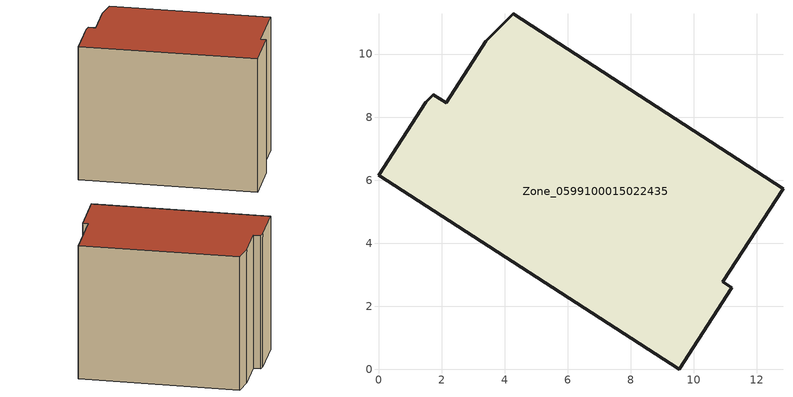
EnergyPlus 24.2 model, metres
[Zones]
Zone_0599100015022435
 floor ground (C_G): 2.14,8.45 3.41,10.4 4.28,11.28 12.83,5.74 10.92,2.78 11.21,2.59 9.54,0 0,6.16 1.5,8.47 1.73,8.71 z0.99
 wall outside (C_F): 0,6.16 9.54,0 11.21,2.59 10.92,2.78 12.83,5.74 4.28,11.28 3.41,10.4 2.14,8.45 1.73,8.71 1.5,8.47 0,6.16 z0.99:10.02
 roof outside (C_R): 4.28,11.28 3.41,10.4 2.14,8.45 1.73,8.71 1.5,8.47 0,6.16 9.54,0 11.21,2.59 10.92,2.78 12.83,5.74 z10.02
[BUILDING]
Pand.0599100015022435: North Axis=0; Terrain=City; Loads Convergence Tolerance Value=0.04; Temperature Convergence Tolerance Value=0.4; Solar Distribution=FullExterior; Maximum Number of Warmup Days=25; Minimum Number of Warmup Days=1
[Site:Location]
Rotterdam.The.Hague.AP_ZH_NLD Design_Conditions: Latitude=51.96; Longitude=4.45; Time Zone=1; Elevation=-4.5
[SITE:GROUNDTEMPERATURE:BUILDINGSURFACE]
18, 18, 18, 18, 18, 18, 18, 18, 18, 18, 18, 18
[MATERIAL] Thermal Absorptance=0.9; Solar Absorptance=0.7; Visible Absorptance=0.7
Name | Roughness | Thickness | Conductivity | Density | Specific Heat
G.TC.2006-2014 | MediumSmooth | 0.15 | 0.06 | 540 | 1210
F.TC.2006-2014 | Rough | 0.3 | 0.12 | 1920 | 840
R.TC.2006-2014 | MediumRough | 0.2 | 0.08 | 1500 | 1000
[CONSTRUCTION]
C_G: G.TC.2006-2014
C_F: F.TC.2006-2014
C_R: R.TC.2006-2014
[ZONE]
Zone_0599100015022435: Type=1; Multiplier=1; Ceiling Height=Autocalculate; Volume=Autocalculate; Floor Area=autocalculate; Part of Total Floor Area=Yes
[ZONEINFILTRATION:DESIGNFLOWRATE]
Infil_Zone_0599100015022435: Zone or ZoneList or Space or SpaceList=Zone_0599100015022435; Schedule=AlwaysOn; Design Flow Rate Calculation Method=Flow/Area; Flow Rate per Floor Area=0.0015; Constant Term Coefficient=1; Temperature Term Coefficient=0; Velocity Term Coefficient=0; Velocity Squared Term Coefficient=0
[HVACTEMPLATE:ZONE:IDEALLOADSAIRSYSTEM]
Zone_0599100015022435: Maximum Heating Supply Air Temperature=50; Minimum Cooling Supply Air Temperature=13; Maximum Heating Supply Air Humidity Ratio=0.0156; Minimum Cooling Supply Air Humidity Ratio=0.0077; Heating Limit=NoLimit; Cooling Limit=NoLimit; Dehumidification Control Type=ConstantSensibleHeatRatio; Cooling Sensible Heat Ratio=0.7; Dehumidification Setpoint=60; Humidification Control Type=None; Humidification Setpoint=30; Outdoor Air Method=None; Outdoor Air Flow Rate per Person=0.00944; Outdoor Air Flow Rate per Zone Floor Area=0; Outdoor Air Flow Rate per Zone=0; Demand Controlled Ventilation Type=None; Outdoor Air Economizer Type=NoEconomizer; Heat Recovery Type=None; Sensible Heat Recovery Effectiveness=0.7; Latent Heat Recovery Effectiveness=0.65
[ZONECONTROL:THERMOSTAT]
ThermostatControl_Zone_0599100015022435: Zone or ZoneList=Zone_0599100015022435; Control Type Schedule=DualSetpointControlType; Control 1=Thermostat_Zone_0599100015022435; Temperature Difference Between Cutout And Setpoint=0
[THERMOSTATSETPOINT:DUALSETPOINT]
Thermostat_Zone_0599100015022435: Heating Setpoint Temperature Schedule=HeatingSetpoint_Zone_0599100015022435; Cooling Setpoint Temperature Schedule=CoolingSetpoint_Zone_0599100015022435
[SCHEDULE:COMPACT]
HeatingSetpoint_Zone_0599100015022435: Through: 12/31, For: AllDays, Until: 24:00, 21
CoolingSetpoint_Zone_0599100015022435: Through: 12/31, For: AllDays, Until: 24:00, 24
DualSetpointControlType: Through: 12/31, For: AllDays, Until: 24:00, 4
AlwaysOn: Through: 12/31, For: AllDays, Until: 24:00, 1
